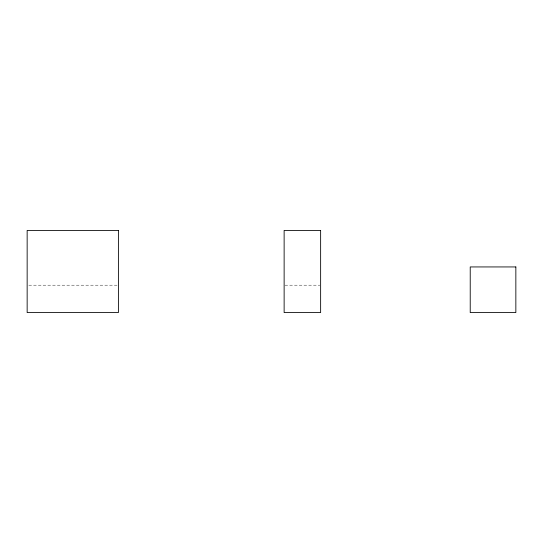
<?xml version="1.0" encoding="UTF-8"?>
<svg xmlns="http://www.w3.org/2000/svg" width="543" height="543" viewBox="0 0 543 543"><rect width="100%" height="100%" fill="white"/><g stroke="black" fill="none" stroke-linecap="round" stroke-linejoin="round"><path stroke-width="0.41" stroke-dasharray="2.71 2.04" d="M28.84 285.19L117.559 285.19M284.966 285.19L319.807 285.19"/><path stroke-width="0.81" d="M118.401 230.436L27.15 230.436L27.15 312.564L118.401 312.564L118.401 230.436M320.635 230.436L284.132 230.436L284.132 312.564L320.635 312.564L320.635 230.436M515.85 266.939L470.224 266.939L470.224 312.564L515.85 312.564L515.85 266.939"/></g></svg>
